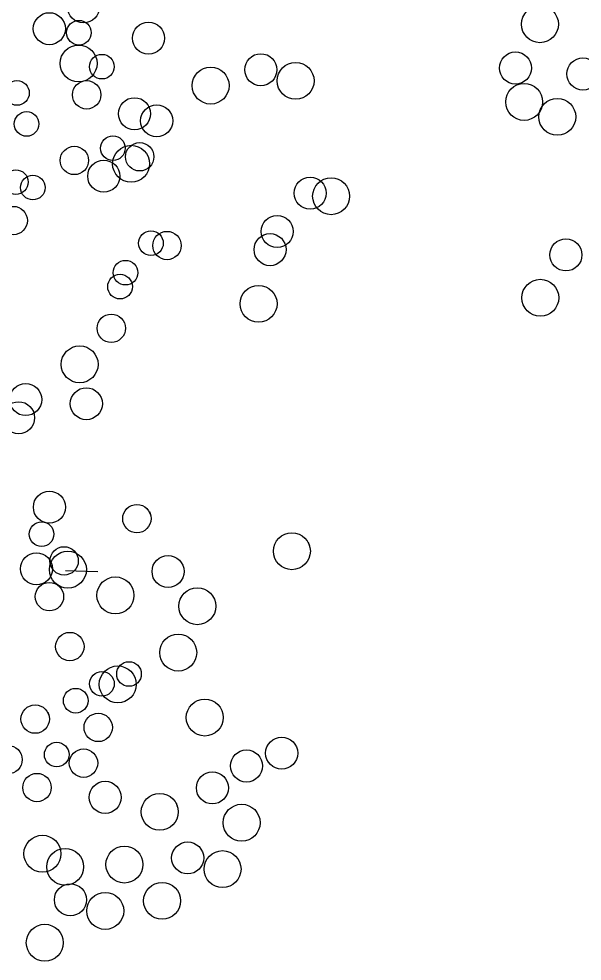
# Model space of a CAD drawing. Header units: millimetres. Extents: x 441156 to 441876, y 4514765 to 4515211.
# Drawn here: x 441542.664 to 441543.206, y 4514832.4 to 4514833.306 of the extents above; entities that cross this region are included whole.
import ezdxf

# ---------------------------------------------------------------- set-up
doc = ezdxf.new("R2010")
doc.units = ezdxf.units.MM
doc.layers.add('01_piscinas', color=254, linetype='Continuous')

msp = doc.modelspace()

# ---------------------------------------------------------------- linework, layer by layer
at = {"layer": '01_piscinas'}
for p, q in [((441542.78977141, 4514832.83202099, 0.00000053), (441542.79066377, 4514832.82936893, 0.00000053)), ((441542.94260213, 4514832.80265312, 0.00000053), (441542.9437622, 4514832.79920545, 0.00000053)), ((441542.708963, 4514832.77546757, 0.00000053), (441542.73994624, 4514832.77437878, 0.00000053)), ((441542.69190942, 4514832.63914314, 0.00000053), (441542.69280178, 4514832.63649108, 0.00000053)), ((441542.81538154, 4514832.55191192, 0.00000053), (441542.81654161, 4514832.54846425, 0.00000053))]:
    msp.add_line(p, q, dxfattribs=at)
for centre, radius in [((441542.72626456, 4514833.31776432, 0.00000053), 0.01541533), ((441543.16556164, 4514833.30095192, 0.00000053), 0.01775907), ((441542.69341929, 4514833.29666471, 0.00000053), 0.01541533), ((441542.72187377, 4514833.29280039, 0.00000053), 0.01185795), ((441542.78884644, 4514833.28756675, 0.00000053), 0.01541533), ((441542.72161244, 4514833.26319777, 0.00000053), 0.01775907), ((441542.7439691, 4514833.26012688, 0.00000053), 0.01185795), ((441542.89687489, 4514833.25720166, 0.00000053), 0.01541533), ((441543.14195193, 4514833.25883359, 0.00000053), 0.01541533), ((441543.20690352, 4514833.25309246, 0.00000053), 0.01541533), ((441542.84864788, 4514833.24188441, 0.00000053), 0.01775907), ((441542.9304346, 4514833.24647601, 0.00000053), 0.01775907), ((441542.66226117, 4514833.23485263, 0.00000053), 0.01185795), ((441542.72930037, 4514833.23301773, 0.00000053), 0.01366082), ((441543.15031948, 4514833.2261737, 0.00000053), 0.01775907), ((441542.77539981, 4514833.21483631, 0.00000053), 0.01541533), ((441542.79670194, 4514833.20796211, 0.00000053), 0.01541533), ((441543.18224981, 4514833.21183816, 0.00000053), 0.01775907), ((441542.67149781, 4514833.20503147, 0.00000053), 0.01185795), ((441542.75459661, 4514833.18167371, 0.00000053), 0.01185795), ((441542.78041177, 4514833.17342321, 0.00000053), 0.01366082), ((441542.71749891, 4514833.16989121, 0.00000053), 0.01366082), ((441542.77204823, 4514833.16670781, 0.00000053), 0.01775907), ((441542.74576856, 4514833.15476671, 0.00000053), 0.01541533), ((441542.66115424, 4514833.14908498, 0.00000053), 0.01185795), ((441542.6775405, 4514833.14379713, 0.00000053), 0.01185795), ((441542.94447248, 4514833.13841315, 0.00000053), 0.01541533), ((441542.96456962, 4514833.13545855, 0.00000053), 0.01775907), ((441542.65857611, 4514833.11206305, 0.00000053), 0.01366082), ((441542.91262368, 4514833.10153625, 0.00000053), 0.01541533), ((441542.79121014, 4514833.09029793, 0.00000053), 0.01185795), ((441542.80666948, 4514833.08802516, 0.00000053), 0.01366082), ((441542.90578642, 4514833.08407378, 0.00000053), 0.01541533), ((441543.19055365, 4514833.07902078, 0.00000053), 0.01541533), ((441542.76671106, 4514833.06193108, 0.00000053), 0.01185795), ((441542.76145164, 4514833.04849842, 0.00000053), 0.01185795), ((441543.16589994, 4514833.03776648, 0.00000053), 0.01775907), ((441542.89479013, 4514833.03197923, 0.00000053), 0.01775907), ((441542.75299295, 4514833.00842569, 0.00000053), 0.01366082), ((441542.72258887, 4514832.97373695, 0.00000053), 0.01775907), ((441542.67064293, 4514832.93981464, 0.00000053), 0.01541533), ((441542.7290115, 4514832.93585742, 0.00000053), 0.01541533), ((441542.66380568, 4514832.92235218, 0.00000053), 0.01541533), ((441542.69347771, 4514832.8363025, 0.00000053), 0.01541533), ((441542.77764639, 4514832.82530272, 0.00000053), 0.01366082), ((441542.68595079, 4514832.81035669, 0.00000053), 0.01185795), ((441542.92683959, 4514832.79391938, 0.00000053), 0.01775907), ((441542.70763783, 4514832.78461289, 0.00000053), 0.01366082), ((441542.68098964, 4514832.77693819, 0.00000053), 0.01541533), ((441542.71129464, 4514832.77618824, 0.00000053), 0.01775907), ((441542.80763532, 4514832.77448954, 0.00000053), 0.01541533), ((441542.69349457, 4514832.75026831, 0.00000053), 0.01366082), ((441542.75695769, 4514832.75146306, 0.00000053), 0.01775907), ((441542.83582847, 4514832.7410226, 0.00000053), 0.01775907), ((441542.71311338, 4514832.70220211, 0.00000053), 0.01366082), ((441542.81744224, 4514832.69637465, 0.00000053), 0.01775907), ((441542.75922882, 4514832.66584599, 0.00000053), 0.01775907), ((441542.77007735, 4514832.67581264, 0.00000053), 0.01185795), ((441542.74403278, 4514832.66636802, 0.00000053), 0.01185795), ((441542.71876718, 4514832.65013755, 0.00000053), 0.01185795), ((441542.67978439, 4514832.63242487, 0.00000053), 0.01366082), ((441542.84294669, 4514832.63388858, 0.00000053), 0.01775907), ((441542.74045422, 4514832.62439375, 0.00000053), 0.01366082), ((441542.65362549, 4514832.59341709, 0.00000053), 0.01366082), ((441542.70049581, 4514832.59829967, 0.00000053), 0.01185795), ((441542.91699985, 4514832.59958227, 0.00000053), 0.01541533), ((441542.72631097, 4514832.59004917, 0.00000053), 0.01366082), ((441542.8831419, 4514832.58730426, 0.00000053), 0.01541533), ((441542.68153142, 4514832.56656559, 0.00000053), 0.01366082), ((441542.85029663, 4514832.56620466, 0.00000053), 0.01541533), ((441542.74711795, 4514832.55712595, 0.00000053), 0.01541533), ((441542.799619, 4514832.54317817, 0.00000053), 0.01775907), ((441542.87848979, 4514832.53273772, 0.00000053), 0.01775907), ((441542.68674164, 4514832.50290851, 0.00000053), 0.01775907), ((441542.70860788, 4514832.4902814, 0.00000053), 0.01775907), ((441542.76561243, 4514832.49246806, 0.00000053), 0.01775907), ((441542.82654384, 4514832.49881541, 0.00000053), 0.01541533), ((441542.86010356, 4514832.48808976, 0.00000053), 0.01775907), ((441542.71366648, 4514832.45854575, 0.00000053), 0.01541533), ((441542.80189014, 4514832.45756111, 0.00000053), 0.01775907), ((441542.7472262, 4514832.4478201, 0.00000053), 0.01775907), ((441542.68901278, 4514832.41729145, 0.00000053), 0.01775907)]:
    msp.add_circle(centre, radius, dxfattribs=at)

doc.saveas('drawing.dxf')
